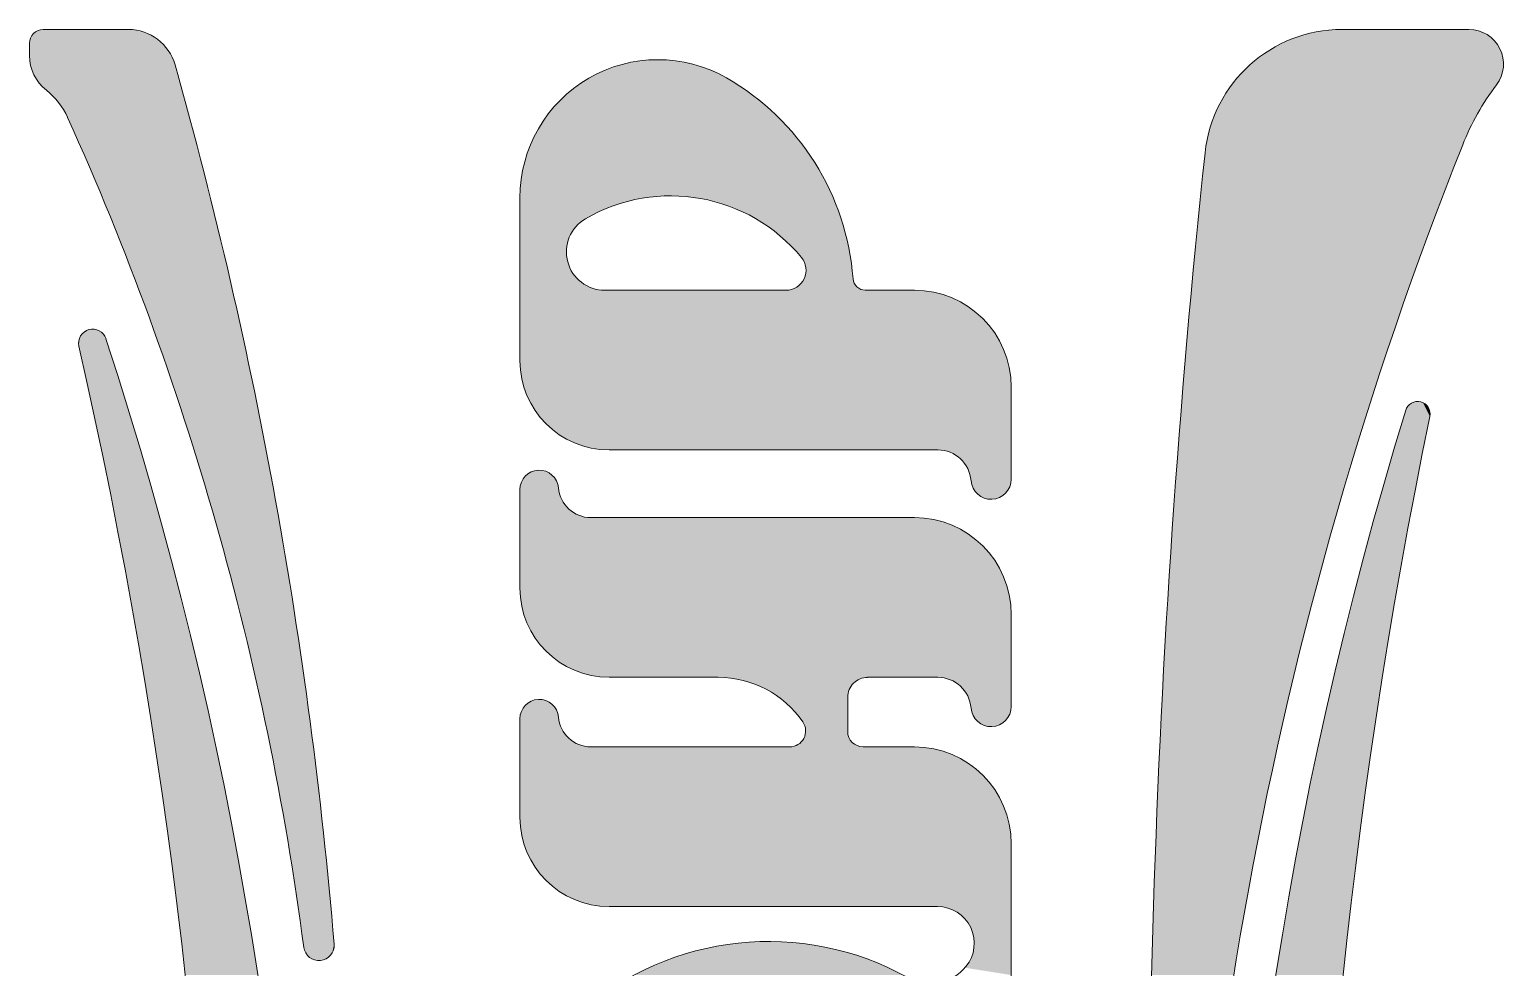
# Model space of a CAD drawing. Extents: x 0 to 297, y 0 to 532.
# Drawn here: x 200.9 to 260.9, y 302.6 to 340.7 of the extents above; entities that cross this region are included whole.
import ezdxf

# ---------------------------------------------------------------- set-up
doc = ezdxf.new("R2010")
doc.units = 0

msp = doc.modelspace()

# ---------------------------------------------------------------- linework, layer by layer
at = {"color": 7, "lineweight": 13, "ltscale": 0.086606}
msp.add_line((201.432, 340.742), (204.896, 340.742), dxfattribs=at)
at = {"color": 7, "lineweight": 13, "ltscale": 0.12924}
msp.add_line((259.463, 340.742), (254.294, 340.742), dxfattribs=at)
at = {"color": 7, "lineweight": 13, "ltscale": 0.012558}
msp.add_line((200.869, 339.678), (200.869, 340.18), dxfattribs=at)
at = {"color": 7, "lineweight": 13, "ltscale": 0.165928}
msp.add_line((220.831, 333.896), (220.831, 327.258), dxfattribs=at)
at = {"color": 7, "lineweight": 13, "ltscale": 0.184462}
msp.add_line((231.663, 330.131), (224.284, 330.131), dxfattribs=at)
at = {"color": 7, "lineweight": 13, "ltscale": 0.049932}
msp.add_line((236.888, 330.131), (234.89, 330.131), dxfattribs=at)
at = {"color": 7, "lineweight": 13, "ltscale": 0.093661}
for p, q in [((240.831, 326.188), (240.831, 322.441)), ((240.831, 316.933), (240.831, 313.187))]:
    msp.add_line(p, q, dxfattribs=at)
at = {"color": 7, "lineweight": 13, "ltscale": 0.334638}
msp.add_line((237.845, 323.63), (224.46, 323.63), dxfattribs=at)
at = {"color": 7, "lineweight": 13, "ltscale": 0.100435}
for p, q in [((220.831, 322.021), (220.831, 318.004)), ((220.831, 312.691), (220.831, 308.674))]:
    msp.add_line(p, q, dxfattribs=at)
at = {"color": 7, "lineweight": 13, "ltscale": 0.329219}
msp.add_line((236.888, 320.876), (223.719, 320.876), dxfattribs=at)
at = {"color": 7, "lineweight": 13, "ltscale": 0.11105}
msp.add_line((228.902, 314.376), (224.46, 314.376), dxfattribs=at)
at = {"color": 7, "lineweight": 13, "ltscale": 0.071486}
msp.add_line((237.845, 314.376), (234.986, 314.376), dxfattribs=at)
at = {"color": 7, "lineweight": 13, "ltscale": 0.034868}
msp.add_line((234.174, 313.564), (234.174, 312.17), dxfattribs=at)
at = {"color": 7, "lineweight": 13, "ltscale": 0.202426}
msp.add_line((231.816, 311.546), (223.719, 311.546), dxfattribs=at)
at = {"color": 7, "lineweight": 13, "ltscale": 0.052241}
msp.add_line((236.888, 311.546), (234.798, 311.546), dxfattribs=at)
at = {"color": 7, "lineweight": 13, "ltscale": 0.300115}
msp.add_line((240.831, 307.603), (240.831, 295.599), dxfattribs=at)
at = {"color": 7, "lineweight": 13, "ltscale": 0.334291}
msp.add_line((237.831, 305.046), (224.46, 305.046), dxfattribs=at)
at = {"color": 7, "lineweight": 13}
for centre, radius, start, end in [((201.432, 340.18), 0.562, 90, 180.00001), ((204.896, 338.771), 1.971, 15.73773, 90), ((254.294, 335.138), 5.604, 90, 173.94665), ((259.463, 339.337), 1.406, 322.74603, 90), ((202.661, 339.678), 1.791, 180.00001, 231.97836), ((23.597, 287.682), 190.331, 4.77298, 15.73773), ((226.45, 333.896), 5.618, 60.18527, 180.00001), ((224.126, 329.84), 10.292, 4.20495, 60.18527), ((268.808, 332.23), 10.334, 142.74604, 158.28772), ((199.758, 335.966), 2.921, 24.28671, 51.97836), ((92.845, 287.722), 120.215, 7.4871, 24.28671), ((407.671, 276.935), 159.801, 158.28772, 180.9089), ((657.362, 292.394), 410.933, 173.94665, 182.51412), ((226.967, 327.069), 6.904, 39.54271, 120.13867), ((224.284, 331.691), 1.56, 120.13867, 270), ((231.663, 330.946), 0.815, 270, 39.54271), ((234.89, 330.632), 0.501, 184.20496, 270), ((236.888, 326.188), 3.943, 0, 90), ((203.441, 327.975), 0.572, 18.11654, 192.82788), ((-21.903, 276.663), 230.54, 348.32446, 12.82788), ((49.435, 277.589), 162.61, 342.89295, 18.11654), ((224.46, 327.258), 3.628, 180.00001, 270), ((412.304, 277.412), 162.61, 162.89295, 198.11654), ((257.374, 325.095), 0.509, 348.32446, 162.89295), ((483.642, 278.338), 230.54, 168.32445, 192.82788), ((237.845, 322.277), 1.353, 4.32867, 90), ((221.617, 322.021), 0.785, 4.87263, 180.00001), ((240.011, 322.441), 0.819, 184.32867, 360), ((223.719, 322.201), 1.325, 184.87264, 270), ((236.888, 316.933), 3.943, 0, 90), ((224.46, 318.004), 3.628, 180.00001, 270), ((228.902, 310.197), 4.179, 34.40969, 90), ((234.986, 313.564), 0.811, 90, 180.00001), ((237.845, 313.023), 1.353, 4.32867, 90), ((221.617, 312.691), 0.785, 4.87263, 180.00001), ((223.719, 312.871), 1.325, 184.87264, 270), ((240.011, 313.187), 0.819, 184.32867, 360), ((231.816, 312.193), 0.647, 270, 34.40969), ((234.798, 312.17), 0.624, 180.00001, 270), ((236.888, 307.603), 3.943, 0, 90), ((224.46, 308.674), 3.628, 180.00001, 270), ((237.831, 303.551), 1.495, 320.78153, 90), ((230.956, 291.966), 11.66, 60.88795, 131.29685), ((212.65, 303.467), 0.62, 187.48711, 4.77298), ((237.539, 303.789), 1.872, 240.88796, 320.78153)]:
    msp.add_arc(centre, radius, start, end, dxfattribs=at)
at = {"color": 250, "lineweight": 5}
for points in [[(200.872, 339.576), (200.872, 340.235), (200.869, 340.18)], [(200.881, 339.475), (200.88, 340.29), (200.872, 339.576), (200.872, 340.235)], [(200.895, 339.375), (200.894, 340.343), (200.881, 339.475), (200.88, 340.29)], [(200.915, 339.275), (200.912, 340.395), (200.895, 339.375), (200.894, 340.343)], [(200.941, 339.177), (200.936, 340.445), (200.915, 339.275), (200.912, 340.395)], [(200.972, 339.08), (200.964, 340.492), (200.941, 339.177), (200.936, 340.445)], [(201.009, 338.985), (200.997, 340.537), (200.972, 339.08), (200.964, 340.492)], [(201.051, 338.893), (201.034, 340.578), (201.009, 338.985), (200.997, 340.537)], [(201.098, 338.803), (201.075, 340.615), (201.051, 338.893), (201.034, 340.578)], [(201.15, 338.716), (201.119, 340.648), (201.098, 338.803), (201.075, 340.615)], [(201.207, 338.632), (201.167, 340.676), (201.15, 338.716), (201.119, 340.648)], [(201.268, 338.551), (201.217, 340.7), (201.207, 338.632), (201.167, 340.676)], [(201.334, 338.474), (201.269, 340.718), (201.268, 338.551), (201.217, 340.7)], [(201.334, 338.474), (201.322, 340.732), (201.269, 340.718)], [(201.405, 338.4), (201.377, 340.74), (201.334, 338.474), (201.322, 340.732)], [(201.479, 338.331), (201.432, 340.742), (201.405, 338.4), (201.377, 340.74)], [(204.896, 340.742), (201.432, 340.742), (201.557, 338.267), (201.479, 338.331)], [(204.896, 340.742), (201.557, 338.267), (201.693, 338.154), (201.626, 338.211)], [(204.896, 340.742), (201.693, 338.154), (201.822, 338.033), (201.758, 338.094)], [(204.896, 340.742), (201.822, 338.033), (201.943, 337.905), (201.883, 337.97)], [(204.896, 340.742), (201.943, 337.905), (202.056, 337.769), (202, 337.838)], [(204.896, 340.742), (202.056, 337.769), (202.161, 337.627), (202.109, 337.699)], [(204.896, 340.742), (202.161, 337.627), (202.256, 337.479), (202.21, 337.554)], [(204.896, 340.742), (202.256, 337.479), (202.343, 337.325), (202.301, 337.403)], [(204.896, 340.742), (202.343, 337.325), (202.421, 337.167), (202.383, 337.247)], [(204.896, 340.742), (202.421, 337.167), (204.159, 333.118), (203.308, 335.151)], [(204.896, 340.742), (204.159, 333.118), (205.055, 340.736), (204.972, 331.071)], [(205.748, 329.009), (205.214, 340.717), (204.972, 331.071), (205.055, 340.736)], [(205.748, 329.009), (205.523, 340.64), (205.214, 340.717), (205.37, 340.684)], [(205.748, 329.009), (205.817, 340.514), (205.523, 340.64), (205.673, 340.583)], [(206.485, 326.933), (205.817, 340.514), (205.748, 329.009)], [(206.485, 326.933), (206.086, 340.343), (205.817, 340.514), (205.955, 340.434)], [(206.485, 326.933), (206.324, 340.13), (206.086, 340.343), (206.209, 340.241)], [(252.51, 315.164), (252.287, 340.371), (251.999, 313.029), (251.816, 340.165)], [(253.049, 317.292), (252.773, 340.532), (252.51, 315.164), (252.287, 340.371)], [(253.618, 319.412), (253.273, 340.649), (253.049, 317.292), (252.773, 340.532)], [(254.216, 321.524), (253.781, 340.719), (253.618, 319.412), (253.273, 340.649)], [(254.843, 323.628), (254.294, 340.742), (254.216, 321.524), (253.781, 340.719)], [(259.463, 340.742), (254.294, 340.742), (255.499, 325.723), (254.843, 323.628)], [(259.463, 340.742), (255.499, 325.723), (256.897, 329.886), (256.184, 327.809)], [(259.463, 340.742), (256.897, 329.886), (258.409, 334.008), (257.639, 331.952)], [(259.463, 340.742), (258.409, 334.008), (259.273, 336.215), (259.207, 336.053)], [(259.463, 340.742), (259.273, 336.215), (259.342, 336.376)], [(259.342, 336.376), (259.414, 336.536), (259.463, 340.742), (259.488, 336.695)], [(259.463, 340.742), (259.488, 336.695), (259.658, 340.729), (259.565, 336.852)], [(259.565, 336.852), (259.645, 337.008), (259.658, 340.729), (259.727, 337.163)], [(259.658, 340.729), (259.727, 337.163), (259.849, 340.689), (259.812, 337.316)], [(259.849, 340.689), (259.812, 337.316), (259.9, 337.468)], [(260.032, 340.622), (259.849, 340.689), (259.99, 337.618), (259.9, 337.468)], [(260.032, 340.622), (259.99, 337.618), (260.204, 340.531), (260.082, 337.767)], [(260.082, 337.767), (260.177, 337.914), (260.204, 340.531), (260.275, 338.059)], [(260.204, 340.531), (260.275, 338.059), (260.363, 340.417), (260.375, 338.203)], [(260.363, 340.417), (260.375, 338.203), (260.503, 340.282)], [(260.375, 338.203), (260.477, 338.345), (260.503, 340.282), (260.582, 338.486)], [(260.503, 340.282), (260.582, 338.486), (260.624, 340.129), (260.689, 338.649)], [(200.872, 339.576), (200.869, 340.18), (200.869, 339.678)], [(206.485, 326.933), (206.524, 339.882), (206.324, 340.13), (206.429, 340.01)], [(207.185, 324.844), (206.609, 339.747), (206.485, 326.933), (206.524, 339.882)], [(207.185, 324.844), (206.744, 339.458), (206.609, 339.747), (206.682, 339.605)], [(251.066, 308.738), (250.942, 339.63), (250.644, 306.584), (250.546, 339.305)], [(251.518, 310.887), (251.367, 339.918), (251.066, 308.738), (250.942, 339.63)], [(251.999, 313.029), (251.816, 340.165), (251.518, 310.887), (251.367, 339.918)], [(260.624, 340.129), (260.689, 338.649), (260.723, 339.961), (260.773, 338.825)], [(260.723, 339.961), (260.773, 338.825), (260.797, 339.781), (260.831, 339.011)], [(260.797, 339.781), (260.831, 339.011), (260.846, 339.592), (260.863, 339.203)], [(207.185, 324.844), (206.793, 339.306), (206.744, 339.458)], [(207.846, 322.743), (207.397, 337.111), (207.185, 324.844), (206.793, 339.306)], [(223.633, 338.757), (224.039, 333.321), (224.29, 339.082), (224.599, 333.554)], [(224.29, 339.082), (224.599, 333.554), (224.985, 339.32), (225.177, 333.737)], [(224.985, 339.32), (225.177, 333.737), (225.704, 339.464), (225.77, 333.868)], [(225.704, 339.464), (225.77, 333.868), (226.436, 339.514)], [(225.77, 333.868), (226.371, 333.947), (226.436, 339.514), (226.978, 333.973)], [(226.436, 339.514), (226.978, 333.973), (227.168, 339.468), (227.584, 333.945)], [(227.168, 339.468), (227.584, 333.945), (227.888, 339.327), (228.185, 333.865)], [(227.888, 339.327), (228.185, 333.865), (228.584, 339.093), (228.777, 333.732)], [(228.584, 339.093), (228.777, 333.732), (229.243, 338.77), (229.355, 333.547)], [(250.644, 306.584), (250.546, 339.305), (250.252, 304.424), (250.18, 338.944)], [(260.846, 339.592), (260.863, 339.203), (260.868, 339.398)], [(223.023, 338.348), (223.109, 332.717), (223.633, 338.757), (223.292, 332.894)], [(223.292, 332.894), (223.501, 333.04), (223.633, 338.757), (224.039, 333.321)], [(229.243, 338.77), (229.355, 333.547), (229.779, 338.441), (229.915, 333.312)], [(229.779, 338.441), (229.915, 333.312), (230.293, 338.08), (230.451, 333.029)], [(249.889, 302.259), (249.85, 338.552), (249.556, 338.132)], [(250.252, 304.424), (250.18, 338.944), (249.889, 302.259), (249.85, 338.552)], [(221.989, 337.311), (222.158, 324.454), (222.472, 337.864), (222.444, 324.242)], [(222.444, 324.242), (222.749, 324.059), (222.472, 337.864), (222.727, 331.79)], [(222.472, 337.864), (222.727, 331.79), (223.023, 338.348), (222.764, 332.042)], [(223.023, 338.348), (222.764, 332.042), (222.842, 332.285)], [(222.842, 332.285), (222.958, 332.512), (223.023, 338.348), (223.109, 332.717)], [(230.293, 338.08), (230.451, 333.029), (230.784, 337.689), (230.961, 332.7)], [(249.889, 302.259), (249.556, 338.132), (249.09, 337.219), (249.302, 337.686)], [(221.582, 336.701), (221.443, 325.243), (221.989, 337.311), (221.655, 324.957)], [(221.655, 324.957), (221.894, 324.693), (221.989, 337.311), (222.158, 324.454)], [(230.784, 337.689), (230.961, 332.7), (231.251, 337.268), (231.44, 332.328)], [(231.251, 337.268), (231.44, 332.328), (231.691, 336.819), (231.885, 331.915)], [(249.889, 302.259), (249.09, 337.219), (248.798, 336.236), (248.921, 336.734)], [(208.468, 320.63), (207.975, 334.909), (207.846, 322.743), (207.397, 337.111)], [(221.582, 336.701), (221.258, 336.042), (221.443, 325.243), (221.26, 325.548)], [(231.691, 336.819), (231.885, 331.915), (232.103, 336.344), (232.291, 331.464)], [(221.022, 335.348), (221.107, 325.87), (221.258, 336.042), (221.26, 325.548)], [(232.485, 335.845), (232.103, 336.344), (232.358, 331.371), (232.291, 331.464)], [(249.889, 302.259), (248.798, 336.236), (248.505, 333.643), (248.721, 335.729)], [(232.485, 335.845), (232.358, 331.371), (232.449, 331.16), (232.411, 331.269)], [(232.485, 335.845), (232.449, 331.16), (232.478, 330.932), (232.471, 331.047)], [(232.485, 335.845), (232.478, 330.932), (232.836, 335.324), (234.42, 330.458)], [(209.052, 318.505), (208.527, 332.701), (208.468, 320.63), (207.975, 334.909)], [(220.879, 334.628), (220.901, 326.551), (221.022, 335.348)], [(220.901, 326.551), (220.988, 326.205), (221.022, 335.348), (221.107, 325.87)], [(232.836, 335.324), (234.42, 330.458), (233.154, 334.782), (234.406, 330.503)], [(220.879, 334.628), (220.831, 333.896), (220.901, 326.551), (220.849, 326.903)], [(234.406, 330.503), (233.439, 334.222), (233.154, 334.782)], [(234.396, 330.548), (233.689, 333.646), (234.406, 330.503), (233.439, 334.222)], [(220.849, 326.903), (220.831, 333.896), (220.831, 327.258)], [(234.081, 332.452), (233.903, 333.055), (234.396, 330.548), (233.689, 333.646)], [(249.889, 302.259), (248.505, 333.643), (248.105, 329.469), (248.3, 331.556)], [(209.596, 316.371), (209.052, 330.486), (209.052, 318.505), (208.527, 332.701)], [(234.222, 331.84), (234.081, 332.452), (234.39, 330.595), (234.396, 330.548)], [(234.222, 331.84), (234.39, 330.595), (234.325, 331.22)], [(222.749, 324.059), (222.732, 331.535), (222.727, 331.79)], [(223.071, 323.906), (222.778, 331.285), (222.749, 324.059), (222.732, 331.535)], [(222.988, 330.823), (222.864, 331.045), (223.071, 323.906), (222.778, 331.285)], [(223.146, 330.623), (222.988, 330.823), (223.406, 323.786), (223.071, 323.906)], [(223.146, 330.623), (223.406, 323.786), (223.335, 330.452)], [(237.845, 323.63), (232.442, 330.705), (232.344, 330.498), (232.4, 330.598)], [(237.845, 323.63), (232.478, 330.932), (232.442, 330.705), (232.468, 330.818)], [(237.845, 323.63), (234.461, 330.373), (232.478, 330.932), (234.439, 330.415)], [(232.478, 330.932), (234.439, 330.415), (234.42, 330.458)], [(209.596, 316.371), (209.551, 328.265), (209.052, 330.486)], [(223.335, 330.452), (223.406, 323.786), (223.549, 330.314), (223.752, 323.7)], [(223.549, 330.314), (223.752, 323.7), (223.783, 330.213), (224.104, 323.648)], [(223.783, 330.213), (224.104, 323.648), (224.03, 330.151)], [(224.284, 330.131), (224.03, 330.151), (224.46, 323.63), (224.104, 323.648)], [(224.284, 330.131), (224.46, 323.63), (231.663, 330.131)], [(237.845, 323.63), (231.777, 330.139), (224.46, 323.63), (231.663, 330.131)], [(237.845, 323.63), (231.998, 330.203), (231.777, 330.139), (231.89, 330.163)], [(237.845, 323.63), (232.192, 330.326), (231.998, 330.203), (232.099, 330.257)], [(237.845, 323.63), (232.344, 330.498), (232.192, 330.326), (232.274, 330.406)], [(237.845, 323.63), (234.516, 330.298), (234.461, 330.373), (234.487, 330.334)], [(237.845, 323.63), (234.585, 330.234), (234.516, 330.298), (234.549, 330.265)], [(237.845, 323.63), (234.664, 330.184), (234.585, 330.234), (234.623, 330.207)], [(237.845, 323.63), (234.751, 330.15), (234.664, 330.184), (234.707, 330.165)], [(237.845, 323.63), (234.843, 330.133), (234.751, 330.15), (234.797, 330.139)], [(237.845, 323.63), (236.888, 330.131), (234.843, 330.133), (234.89, 330.131)], [(237.845, 323.63), (237.657, 330.055), (236.888, 330.131), (237.274, 330.112)], [(238.032, 329.961), (237.657, 330.055), (237.971, 323.624), (237.845, 323.63)], [(238.032, 329.961), (237.971, 323.624), (238.097, 323.607)], [(238.396, 329.83), (238.032, 329.961), (238.219, 323.577), (238.097, 323.607)], [(238.396, 329.83), (238.219, 323.577), (238.455, 323.485), (238.339, 323.537)], [(238.746, 329.665), (238.396, 329.83), (238.565, 323.423), (238.455, 323.485)], [(238.746, 329.665), (238.565, 323.423), (238.765, 323.269), (238.668, 323.351)], [(239.078, 329.466), (238.746, 329.665), (238.854, 323.179), (238.765, 323.269)], [(239.078, 329.466), (238.854, 323.179), (239.004, 322.976), (238.933, 323.081)], [(239.078, 329.466), (239.004, 322.976), (239.113, 322.749), (239.064, 322.865)], [(239.389, 329.236), (239.078, 329.466), (239.152, 322.628), (239.113, 322.749)], [(249.889, 302.259), (248.105, 329.469), (247.748, 325.29), (247.921, 327.38)], [(239.389, 329.236), (239.152, 322.628), (239.194, 322.379), (239.179, 322.505)], [(239.389, 329.236), (239.194, 322.379), (239.277, 322.078), (239.221, 322.225)], [(239.389, 329.236), (239.277, 322.078), (239.466, 321.83), (239.359, 321.945)], [(239.676, 328.976), (239.389, 329.236), (239.592, 321.737), (239.466, 321.83)], [(239.676, 328.976), (239.592, 321.737), (239.936, 328.689), (239.734, 321.67)], [(203.237, 326.264), (202.883, 327.848), (202.949, 328.269), (202.903, 328.17)], [(203.237, 326.264), (202.949, 328.269), (203.094, 328.43), (203.014, 328.356)], [(203.237, 326.264), (203.094, 328.43), (203.288, 328.527), (203.186, 328.488)], [(203.581, 324.678), (203.237, 326.264), (203.395, 328.545), (203.288, 328.527)], [(203.581, 324.678), (203.395, 328.545), (203.61, 328.521), (203.504, 328.544)], [(203.914, 323.09), (203.581, 324.678), (203.711, 328.479), (203.61, 328.521)], [(203.914, 323.09), (203.711, 328.479), (203.879, 328.343), (203.801, 328.419)], [(203.914, 323.09), (203.879, 328.343), (203.941, 328.253)], [(204.235, 321.499), (203.914, 323.09), (203.984, 328.153), (203.941, 328.253)], [(210.102, 314.227), (210.023, 326.038), (209.596, 316.371), (209.551, 328.265)], [(239.734, 321.67), (239.886, 321.632), (239.936, 328.689), (240.042, 321.622)], [(239.936, 328.689), (240.042, 321.622), (240.166, 328.378), (240.197, 321.643)], [(240.166, 328.378), (240.197, 321.643), (240.365, 328.046)], [(202.883, 327.848), (202.869, 327.956), (202.903, 328.17), (202.876, 328.065)], [(204.235, 321.499), (203.984, 328.153), (204.545, 319.906), (204.494, 326.567)], [(240.197, 321.643), (240.346, 321.693), (240.365, 328.046), (240.482, 321.771)], [(240.365, 328.046), (240.482, 321.771), (240.53, 327.697), (240.601, 321.873)], [(240.53, 327.697), (240.601, 321.873), (240.661, 327.332), (240.699, 321.996)], [(240.661, 327.332), (240.699, 321.996), (240.755, 326.957), (240.771, 322.135)], [(204.988, 324.976), (204.844, 318.311), (204.494, 326.567), (204.545, 319.906)], [(240.755, 326.957), (240.771, 322.135), (240.812, 326.574), (240.816, 322.285)], [(240.812, 326.574), (240.816, 322.285), (240.831, 326.188), (240.831, 322.441)], [(210.568, 312.073), (210.468, 323.805), (210.102, 314.227), (210.023, 326.038)], [(249.889, 302.259), (247.748, 325.29), (247.434, 321.108), (247.586, 323.199)], [(256.46, 323.833), (256.527, 317.927), (256.888, 325.245), (256.778, 319.344)], [(257.038, 320.758), (256.925, 325.334), (256.778, 319.344), (256.888, 325.245)], [(257.038, 320.758), (257.046, 325.484), (256.925, 325.334), (256.978, 325.415)], [(257.307, 322.172), (257.125, 325.539), (257.038, 320.758), (257.046, 325.484)], [(257.307, 322.172), (257.308, 325.6), (257.125, 325.539), (257.214, 325.578)], [(257.585, 323.583), (257.405, 325.603), (257.307, 322.172), (257.308, 325.6)], [(257.585, 323.583), (257.591, 325.555), (257.405, 325.603), (257.5, 325.588)], [(257.872, 324.992), (257.591, 325.555), (257.585, 323.583)], [(257.872, 324.992), (257.747, 325.442), (257.591, 325.555), (257.674, 325.506)], [(257.872, 324.992), (257.848, 325.278), (257.747, 325.442), (257.805, 325.365)], [(257.872, 324.992), (257.882, 325.089), (257.848, 325.278), (257.874, 325.185)], [(204.988, 324.976), (205.465, 323.381), (204.844, 318.311), (205.131, 316.714)], [(210.994, 309.912), (210.887, 321.567), (210.568, 312.073), (210.468, 323.805)], [(256.045, 322.417), (256.05, 315.09), (256.46, 323.833)], [(256.05, 315.09), (256.284, 316.51), (256.46, 323.833), (256.527, 317.927)], [(205.465, 323.381), (205.407, 315.114), (205.131, 316.714)], [(205.926, 321.78), (205.673, 313.513), (205.465, 323.381), (205.407, 315.114)], [(221.293, 322.737), (221.435, 322.785), (221.443, 315.988), (221.583, 322.806)], [(221.443, 315.988), (221.583, 322.806), (221.655, 315.702), (221.733, 322.798)], [(220.831, 318.004), (220.846, 322.171), (220.849, 317.648), (220.888, 322.314)], [(220.849, 317.648), (220.888, 322.314), (220.901, 317.296), (220.957, 322.447)], [(220.901, 317.296), (220.957, 322.447), (220.988, 316.951), (221.05, 322.565)], [(220.988, 316.951), (221.05, 322.565), (221.107, 316.616), (221.163, 322.663)], [(221.107, 316.616), (221.163, 322.663), (221.26, 316.294), (221.293, 322.737)], [(221.26, 316.294), (221.293, 322.737), (221.443, 315.988)], [(221.655, 315.702), (221.733, 322.798), (221.894, 315.438)], [(221.733, 322.798), (221.878, 322.762), (221.894, 315.438), (222.014, 322.699)], [(221.894, 315.438), (222.014, 322.699), (222.158, 315.199), (222.135, 322.611)], [(222.158, 315.199), (222.135, 322.611), (222.238, 322.502)], [(222.444, 314.987), (222.158, 315.199), (222.318, 322.375), (222.238, 322.502)], [(222.444, 314.987), (222.318, 322.375), (222.399, 322.088), (222.372, 322.235)], [(255.643, 320.997), (255.825, 313.669), (256.045, 322.417), (256.05, 315.09)], [(206.37, 320.175), (205.926, 311.91), (205.926, 321.78), (205.673, 313.513)], [(220.846, 322.171), (220.831, 318.004), (220.831, 322.021)], [(222.444, 314.987), (222.399, 322.088), (222.443, 321.846), (222.415, 321.966)], [(222.444, 314.987), (222.443, 321.846), (222.481, 321.73)], [(222.749, 314.804), (222.444, 314.987), (222.53, 321.617), (222.481, 321.73)], [(222.749, 314.804), (222.53, 321.617), (222.658, 321.407), (222.589, 321.509)], [(211.381, 307.743), (211.279, 319.325), (210.994, 309.912), (210.887, 321.567)], [(222.658, 321.407), (222.736, 321.312), (222.749, 314.804), (222.823, 321.225)], [(222.749, 314.804), (222.823, 321.225), (223.071, 314.652), (222.917, 321.146)], [(222.917, 321.146), (223.018, 321.076), (223.071, 314.652), (223.126, 321.016)], [(223.071, 314.652), (223.126, 321.016), (223.406, 314.532), (223.238, 320.966)], [(249.889, 302.259), (247.434, 321.108), (247.162, 316.923), (247.293, 319.016)], [(223.238, 320.966), (223.355, 320.927), (223.406, 314.532), (223.474, 320.899)], [(223.406, 314.532), (223.474, 320.899), (223.752, 314.445), (223.596, 320.882)], [(223.752, 314.445), (223.596, 320.882), (223.719, 320.876)], [(236.888, 320.876), (223.752, 314.445), (223.719, 320.876)], [(236.888, 320.876), (224.46, 314.376), (223.752, 314.445), (224.104, 314.393)], [(236.888, 320.876), (229.155, 314.368), (224.46, 314.376), (228.902, 314.376)], [(236.888, 320.876), (229.658, 314.307), (229.155, 314.368), (229.407, 314.345)], [(236.888, 320.876), (230.149, 314.185), (229.658, 314.307), (229.905, 314.253)], [(236.888, 320.876), (230.623, 314.005), (230.149, 314.185), (230.389, 314.102)], [(236.888, 320.876), (231.071, 313.769), (230.623, 314.005), (230.85, 313.894)], [(236.888, 320.876), (231.487, 313.48), (231.071, 313.769), (231.283, 313.631)], [(236.888, 320.876), (231.865, 313.143), (231.487, 313.48), (231.681, 313.317)], [(236.888, 320.876), (232.2, 312.763), (231.865, 313.143), (232.038, 312.958)], [(236.888, 320.876), (232.394, 312.483), (232.2, 312.763), (232.349, 312.558)], [(236.888, 320.876), (232.45, 312.317), (232.394, 312.483), (232.428, 312.402)], [(232.461, 312.23), (232.45, 312.317), (234.236, 313.875), (236.888, 320.876)], [(236.888, 320.876), (234.311, 314.015), (234.236, 313.875), (234.27, 313.947)], [(236.888, 320.876), (234.412, 314.138), (234.311, 314.015), (234.359, 314.079)], [(236.888, 320.876), (234.535, 314.239), (234.412, 314.138), (234.471, 314.192)], [(236.888, 320.876), (234.675, 314.314), (234.535, 314.239), (234.603, 314.28)], [(236.888, 320.876), (234.827, 314.36), (234.675, 314.314), (234.75, 314.341)], [(236.888, 320.876), (234.986, 314.376), (234.827, 314.36), (234.906, 314.372)], [(236.888, 320.876), (237.274, 320.857), (234.986, 314.376), (237.845, 314.376)], [(237.274, 320.857), (237.657, 320.8), (237.845, 314.376), (238.032, 320.706)], [(237.845, 314.376), (238.032, 320.706), (237.971, 314.37), (238.097, 314.352)], [(238.396, 320.576), (238.219, 314.323), (238.032, 320.706), (238.097, 314.352)], [(238.396, 320.576), (238.455, 314.231), (238.219, 314.323), (238.339, 314.282)], [(238.746, 320.411), (238.565, 314.169), (238.396, 320.576), (238.455, 314.231)], [(238.746, 320.411), (238.765, 314.015), (238.565, 314.169), (238.668, 314.096)], [(239.078, 320.212), (238.854, 313.925), (238.746, 320.411), (238.765, 314.015)], [(255.254, 319.574), (255.204, 309.399), (255.643, 320.997), (255.402, 310.824)], [(255.402, 310.824), (255.609, 312.247), (255.643, 320.997), (255.825, 313.669)], [(206.37, 320.175), (206.169, 310.306), (205.926, 311.91)], [(206.798, 318.565), (206.4, 308.699), (206.37, 320.175), (206.169, 310.306)], [(239.078, 320.212), (239.004, 313.722), (238.854, 313.925), (238.933, 313.827)], [(239.078, 320.212), (239.113, 313.494), (239.004, 313.722), (239.064, 313.61)], [(239.389, 319.981), (239.113, 313.494), (239.078, 320.212)], [(239.389, 319.981), (239.179, 313.25), (239.113, 313.494), (239.152, 313.374)], [(239.389, 319.981), (239.221, 312.97), (239.179, 313.25), (239.194, 313.125)], [(239.389, 319.981), (239.359, 312.691), (239.221, 312.97), (239.277, 312.824)], [(239.466, 312.576), (239.359, 312.691), (239.676, 319.721), (239.389, 319.981)], [(211.728, 305.568), (211.644, 317.078), (211.381, 307.743), (211.279, 319.325)], [(239.466, 312.576), (239.676, 319.721), (239.592, 312.483)], [(239.734, 312.416), (239.592, 312.483), (239.936, 319.435), (239.676, 319.721)], [(239.734, 312.416), (239.936, 319.435), (239.886, 312.377)], [(239.886, 312.377), (239.936, 319.435), (240.042, 312.368), (240.166, 319.124)], [(255.254, 319.574), (254.878, 318.147), (255.204, 309.399), (255.015, 307.973)], [(240.042, 312.368), (240.166, 319.124), (240.197, 312.389), (240.365, 318.792)], [(240.197, 312.389), (240.365, 318.792), (240.346, 312.439)], [(240.346, 312.439), (240.365, 318.792), (240.482, 312.516), (240.53, 318.442)], [(206.828, 305.482), (206.62, 307.091), (206.798, 318.565), (206.4, 308.699)], [(207.21, 316.951), (207.026, 303.871), (206.798, 318.565), (206.828, 305.482)], [(240.482, 312.516), (240.53, 318.442), (240.601, 312.618), (240.661, 318.078)], [(240.601, 312.618), (240.661, 318.078), (240.699, 312.741), (240.755, 317.702)], [(254.515, 316.717), (254.663, 305.118), (254.878, 318.147), (254.834, 306.546)], [(254.878, 318.147), (254.834, 306.546), (255.015, 307.973)], [(240.699, 312.741), (240.755, 317.702), (240.771, 312.88), (240.812, 317.32)], [(207.21, 316.951), (207.605, 315.332), (207.026, 303.871), (207.211, 302.259)], [(212.035, 303.386), (211.982, 314.827), (211.728, 305.568), (211.644, 317.078)], [(240.771, 312.88), (240.812, 317.32), (240.816, 313.031), (240.831, 316.933)], [(240.816, 313.031), (240.831, 316.933), (240.831, 313.187)], [(249.889, 302.259), (247.162, 316.923), (246.933, 312.736), (247.042, 314.83)], [(254.346, 302.259), (254.515, 316.717), (253.828, 313.848), (254.165, 315.284)], [(254.346, 302.259), (254.5, 303.689), (254.515, 316.717), (254.663, 305.118)], [(210.163, 302.259), (207.211, 302.259), (207.983, 313.71), (207.605, 315.332)], [(212.293, 312.572), (211.982, 314.827), (212.062, 303.27), (212.035, 303.386)], [(232.461, 312.23), (234.236, 313.875), (234.19, 313.723), (234.209, 313.8)], [(254.346, 302.259), (253.828, 313.848), (253.193, 310.966), (253.504, 312.408)], [(210.163, 302.259), (207.983, 313.71), (208.69, 310.455), (208.345, 312.084)], [(220.901, 307.966), (220.957, 313.117), (220.988, 307.621), (221.05, 313.235)], [(220.988, 307.621), (221.05, 313.235), (221.107, 307.286), (221.163, 313.333)], [(221.107, 307.286), (221.163, 313.333), (221.26, 306.964), (221.293, 313.407)], [(221.26, 306.964), (221.293, 313.407), (221.443, 306.658)], [(221.293, 313.407), (221.435, 313.455), (221.443, 306.658), (221.583, 313.476)], [(221.443, 306.658), (221.583, 313.476), (221.655, 306.372), (221.733, 313.468)], [(221.655, 306.372), (221.733, 313.468), (221.894, 306.108)], [(221.733, 313.468), (221.878, 313.432), (221.894, 306.108), (222.014, 313.369)], [(221.894, 306.108), (222.014, 313.369), (222.158, 305.869), (222.135, 313.281)], [(222.158, 305.869), (222.135, 313.281), (222.238, 313.172)], [(232.461, 312.23), (234.19, 313.723), (234.174, 313.564), (234.178, 313.644)], [(232.461, 312.23), (234.174, 313.564), (234.177, 312.109), (234.174, 312.17)], [(220.831, 308.674), (220.846, 312.841), (220.849, 308.318), (220.888, 312.984)], [(220.846, 312.841), (220.831, 308.674), (220.831, 312.691)], [(220.849, 308.318), (220.888, 312.984), (220.901, 307.966), (220.957, 313.117)], [(222.444, 305.657), (222.158, 305.869), (222.318, 313.045), (222.238, 313.172)], [(222.444, 305.657), (222.318, 313.045), (222.399, 312.758), (222.372, 312.905)], [(222.444, 305.657), (222.399, 312.758), (222.443, 312.516), (222.415, 312.636)], [(249.889, 302.259), (246.933, 312.736), (246.747, 308.546), (246.835, 310.641)], [(212.293, 312.572), (212.062, 303.27), (212.18, 303.063), (212.111, 303.16)], [(212.293, 312.572), (212.18, 303.063), (212.367, 302.915), (212.266, 302.98)], [(212.293, 312.572), (212.367, 302.915), (212.578, 310.313)], [(222.444, 305.657), (222.443, 312.516), (222.481, 312.4)], [(222.749, 305.474), (222.444, 305.657), (222.53, 312.287), (222.481, 312.4)], [(222.749, 305.474), (222.53, 312.287), (222.658, 312.077), (222.589, 312.179)], [(222.658, 312.077), (222.736, 311.982), (222.749, 305.474), (222.823, 311.895)], [(237.831, 305.046), (232.423, 311.971), (232.461, 312.142), (232.448, 312.056)], [(237.831, 305.046), (232.461, 312.142), (234.248, 311.876), (232.461, 312.23)], [(232.461, 312.23), (234.177, 312.109), (234.201, 311.989), (234.186, 312.048)], [(232.461, 312.23), (234.201, 311.989), (234.248, 311.876), (234.222, 311.931)], [(222.749, 305.474), (222.823, 311.895), (223.071, 305.322), (222.917, 311.816)], [(222.917, 311.816), (223.018, 311.746), (223.071, 305.322), (223.126, 311.686)], [(223.071, 305.322), (223.126, 311.686), (223.406, 305.202), (223.238, 311.636)], [(223.238, 311.636), (223.355, 311.597), (223.406, 305.202), (223.474, 311.569)], [(223.406, 305.202), (223.474, 311.569), (223.752, 305.115), (223.596, 311.552)], [(223.596, 311.552), (223.719, 311.546), (223.752, 305.115), (231.816, 311.546)], [(223.752, 305.115), (231.816, 311.546), (224.104, 305.063), (224.46, 305.046)], [(237.831, 305.046), (224.46, 305.046), (231.903, 311.552), (231.816, 311.546)], [(237.831, 305.046), (231.903, 311.552), (232.072, 311.599), (231.989, 311.57)], [(237.831, 305.046), (232.072, 311.599), (232.222, 311.689), (232.15, 311.639)], [(237.831, 305.046), (232.222, 311.689), (232.342, 311.817), (232.286, 311.749)], [(237.831, 305.046), (232.342, 311.817), (232.423, 311.971), (232.388, 311.891)], [(237.831, 305.046), (234.248, 311.876), (234.316, 311.774), (234.279, 311.823)], [(237.831, 305.046), (234.316, 311.774), (234.402, 311.688), (234.357, 311.729)], [(237.831, 305.046), (234.402, 311.688), (234.504, 311.62), (234.452, 311.651)], [(237.831, 305.046), (234.504, 311.62), (234.617, 311.573), (234.559, 311.594)], [(237.831, 305.046), (234.617, 311.573), (234.737, 311.549), (234.676, 311.558)], [(237.831, 305.046), (234.737, 311.549), (236.888, 311.546), (234.798, 311.546)], [(237.831, 305.046), (236.888, 311.546), (237.657, 311.47), (237.274, 311.527)], [(237.831, 305.046), (237.657, 311.47), (238.041, 305.031), (238.032, 311.376)], [(238.396, 311.246), (238.247, 304.987), (238.032, 311.376), (238.041, 305.031)], [(238.396, 311.246), (238.746, 311.081), (238.247, 304.987), (238.445, 304.914)], [(238.746, 311.081), (238.63, 304.814), (238.445, 304.914)], [(239.078, 310.882), (238.8, 304.69), (238.746, 311.081), (238.63, 304.814)], [(239.078, 304.375), (238.95, 304.542), (239.078, 310.882), (238.8, 304.69)], [(239.389, 310.651), (239.078, 304.375), (239.078, 310.882)], [(254.346, 302.259), (253.193, 310.966), (252.61, 308.073), (252.895, 309.521)], [(210.163, 302.259), (208.69, 310.455), (209.329, 307.185), (209.018, 308.822)], [(212.367, 302.915), (212.479, 302.871), (212.578, 310.313), (212.596, 302.849)], [(212.578, 310.313), (212.596, 302.849), (212.835, 308.051), (212.716, 302.851)], [(239.389, 310.651), (239.259, 303.996), (239.078, 304.375), (239.182, 304.192)], [(239.389, 310.651), (239.326, 303.581), (239.259, 303.996), (239.307, 303.791)], [(240.831, 302.259), (239.315, 303.371), (239.389, 310.651), (239.326, 303.581)], [(240.831, 302.259), (239.389, 310.651), (239.936, 310.105), (239.676, 310.391)], [(240.831, 302.259), (239.936, 310.105), (240.365, 309.462), (240.166, 309.794)], [(240.831, 302.259), (240.365, 309.462), (240.661, 308.748), (240.53, 309.112)], [(240.831, 302.259), (240.661, 308.748), (240.812, 307.99), (240.755, 308.372)], [(249.889, 302.259), (246.747, 308.546), (246.603, 304.355), (246.67, 306.451)], [(212.716, 302.851), (212.833, 302.875), (212.835, 308.051), (212.944, 302.921)], [(212.835, 308.051), (212.944, 302.921), (213.065, 305.786), (213.043, 302.988)], [(240.831, 302.259), (240.812, 307.99), (240.831, 307.603)], [(254.346, 302.259), (252.61, 308.073), (252.08, 305.171), (252.338, 306.623)], [(210.163, 302.259), (209.329, 307.185), (209.902, 303.904), (209.624, 305.546)], [(213.065, 305.786), (213.043, 302.988), (213.128, 303.072)], [(213.268, 303.519), (213.065, 305.786), (213.195, 303.172), (213.128, 303.072)], [(254.346, 302.259), (252.08, 305.171), (251.603, 302.259), (251.835, 303.716)], [(249.889, 302.259), (246.603, 304.355), (246.548, 302.259)], [(235.796, 302.574), (230.956, 303.627), (229.533, 303.539), (230.243, 303.605)], [(235.796, 302.574), (232.378, 303.539), (230.956, 303.627), (231.668, 303.605)], [(213.268, 303.519), (213.195, 303.172), (213.266, 303.399), (213.242, 303.282)], [(235.796, 302.574), (228.132, 303.279), (226.772, 302.85), (227.446, 303.086)], [(235.796, 302.574), (229.533, 303.539), (228.132, 303.279), (228.828, 303.431)], [(235.796, 302.574), (233.78, 303.279), (232.378, 303.539), (233.083, 303.431)], [(235.796, 302.574), (235.139, 302.85), (233.78, 303.279), (234.466, 303.086)], [(240.831, 302.259), (239.207, 302.965), (239.315, 303.371), (239.275, 303.164)], [(235.796, 302.574), (226.772, 302.85), (225.476, 302.259), (226.115, 302.574)], [(235.796, 302.574), (225.476, 302.259), (236.436, 302.259)], [(240.831, 302.259), (238.948, 302.557), (238.99, 302.605), (238.969, 302.581)], [(240.831, 302.259), (238.99, 302.605), (239.207, 302.965), (239.111, 302.777)]]:
    msp.add_solid(points, dxfattribs=at)

doc.saveas('drawing.dxf')
